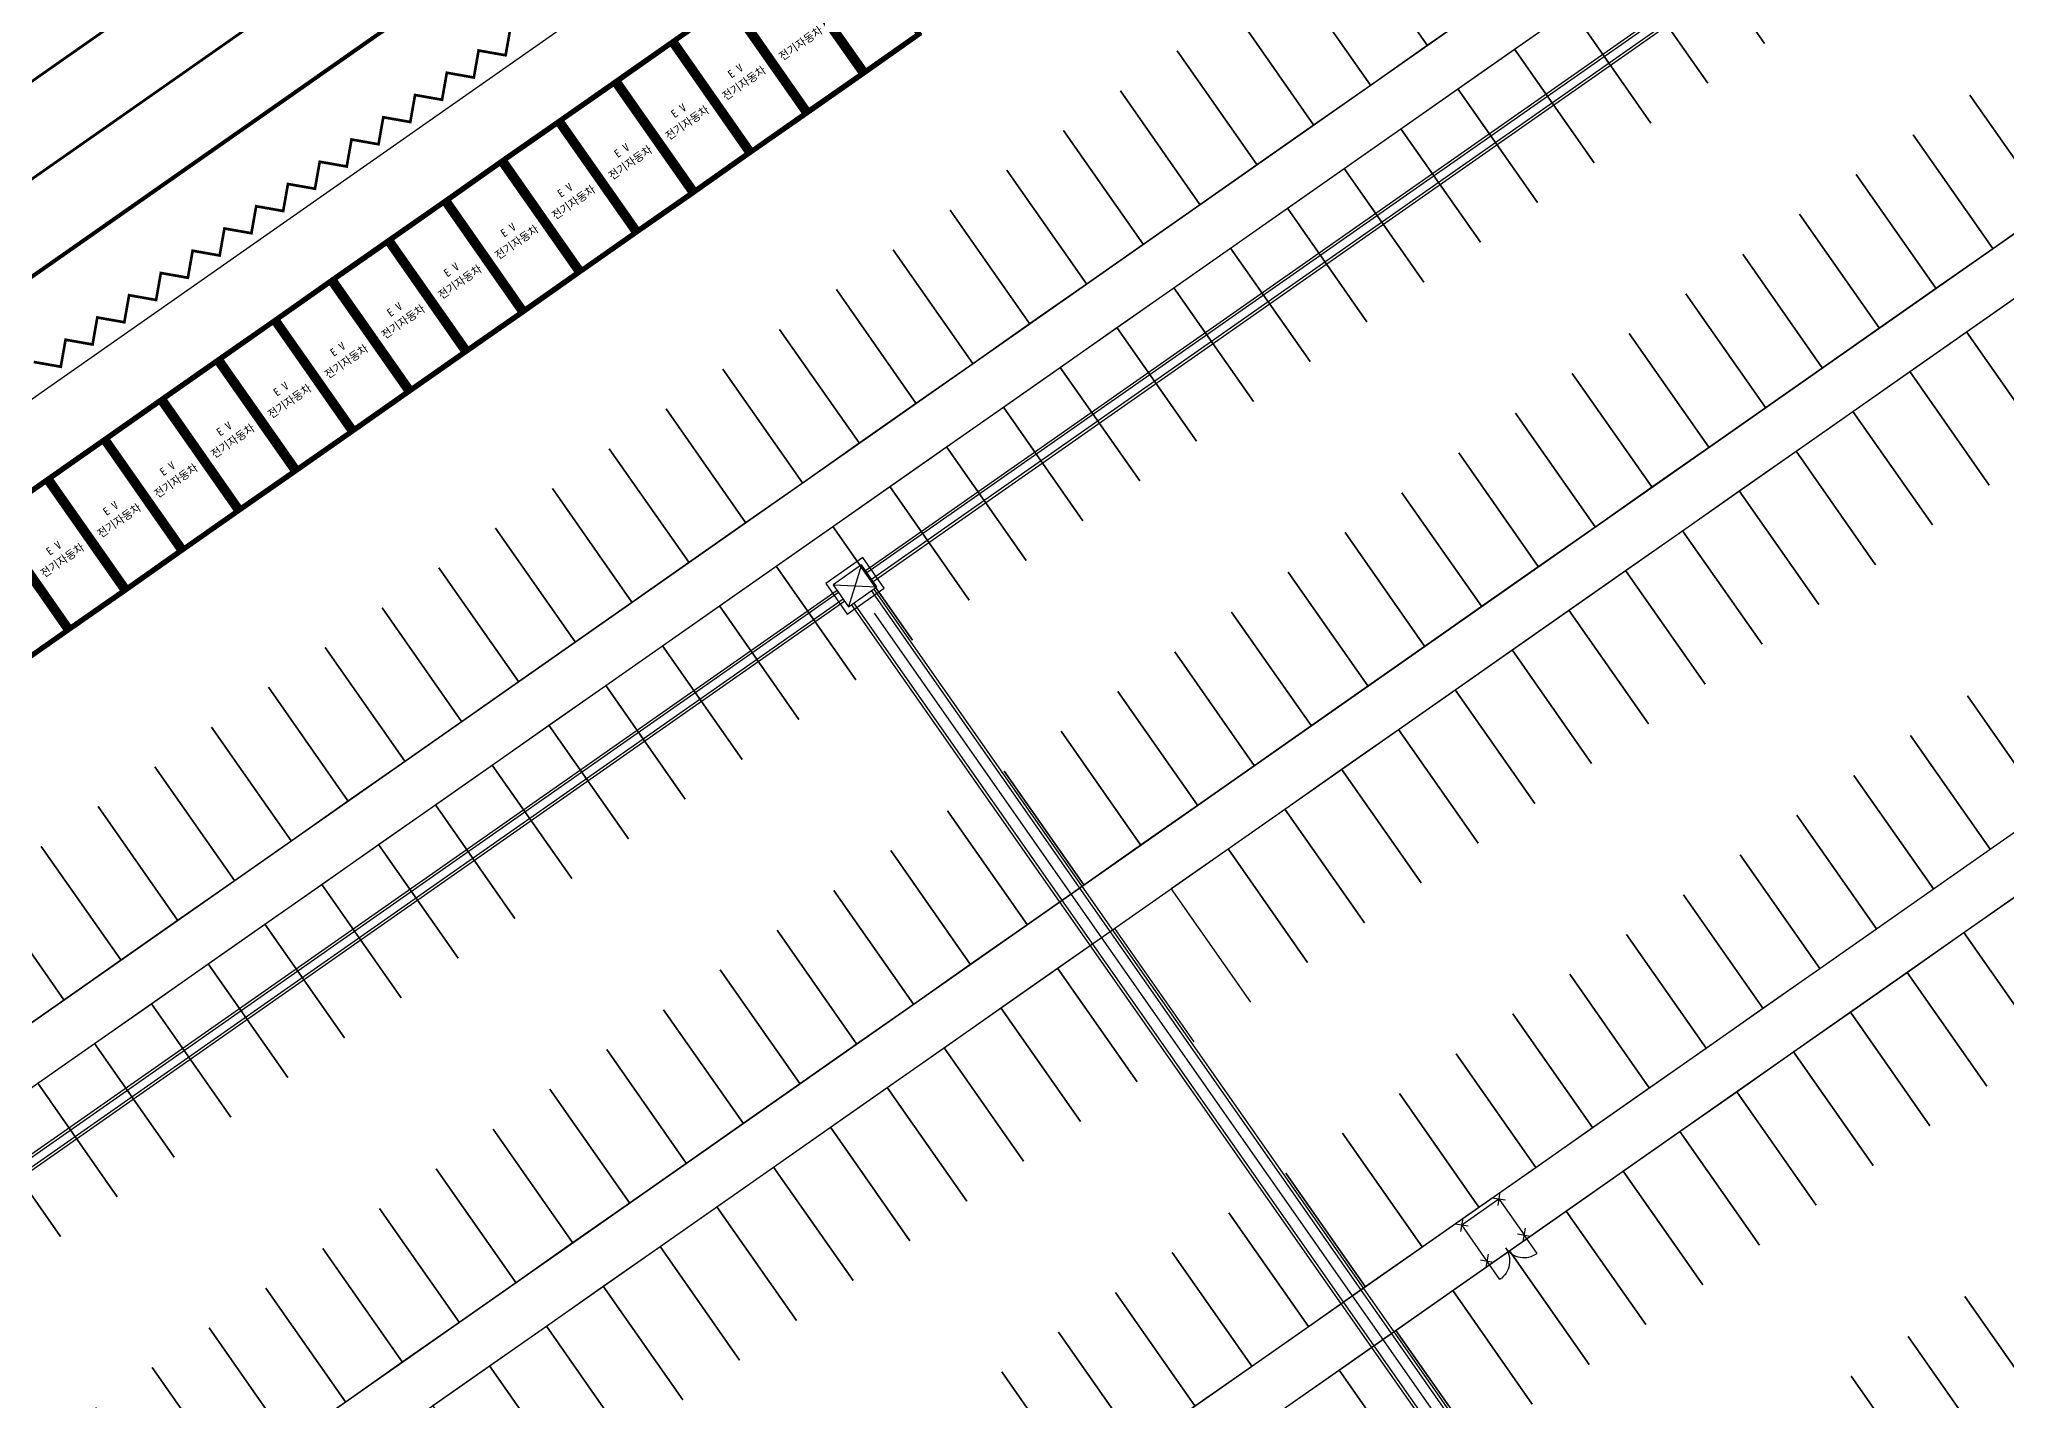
# Model space of a CAD drawing. Header units: millimetres. Extents: x 152904052 to 153933663, y 538271515 to 539240469.
# Drawn here: x 153379379 to 153453144, y 538709205 to 538760250 of the extents above; entities that cross this region are included whole.
import ezdxf
from ezdxf.enums import TextEntityAlignment as Align

# ---------------------------------------------------------------- set-up
doc = ezdxf.new("R2010")
doc.units = ezdxf.units.MM
doc.layers.add('FENC', color=7, linetype='Continuous')
doc.layers.add('SCHM', color=9, linetype='Continuous')
doc.styles.add('IIAC FONT', font='GulimChe.ttf')

# ---------------------------------------------------------------- blocks, each defined once
blk = doc.blocks.new('MF-2(H2000)')
for points in [[(48447494, 24728615), (48447141, 24728262)], [(48447141, 24728615), (48447494, 24728262)], [(48449194, 24728615), (48448841, 24728262)], [(48448841, 24728615), (48449194, 24728262)], [(48447494, 24726965), (48447141, 24726612)], [(48447141, 24726965), (48447494, 24726612)], [(48449194, 24726965), (48448841, 24726612)], [(48448841, 24726965), (48449194, 24726612)]]:
    blk.add_lwpolyline(points)
at = {"ltscale": 3}
blk.add_lwpolyline([(48447317, 24726788), (48447317, 24726788), (48447317, 24728438), (48449017, 24728438), (48449017, 24726788), (48449017, 24726788)], dxfattribs=at)
at = {"ltscale": 5}
for points in [[(48448167, 24726788, -0.414214), (48447317, 24725938), (48447317, 24726788)], [(48448167, 24726788, 0.414214), (48449017, 24725938), (48449017, 24726788)]]:
    blk.add_lwpolyline(points, format="xyb", dxfattribs=at)

msp = doc.modelspace()

# ---------------------------------------------------------------- linework, layer by layer
at = {"layer": 'SCHM'}
for p, q in [((153410353.8, 538740335), (153451311.4, 538769013.9)), ((153410640.6, 538739925.5), (153451598.2, 538768604.3)), ((153409288.9, 538739589.4), (153368331.3, 538710910.6)), ((153409575.7, 538739179.8), (153368618.1, 538710501))]:
    msp.add_line(p, q, dxfattribs=at)
at = {"layer": 'SCHM', "ltscale": 10}
for p, q in [((153410411.2, 538740253.1), (153451368.8, 538768931.9)), ((153410583.2, 538740007.4), (153451540.8, 538768686.2)), ((153409346.3, 538739507.5), (153368388.7, 538710828.7)), ((153409518.3, 538739261.7), (153368560.7, 538710582.9))]:
    msp.add_line(p, q, dxfattribs=at)
at = {"layer": 'SCHM', "ltscale": 0.3, "const_width": 100}
msp.add_lwpolyline([(153328499, 538723244.1), (153451129.7, 538809111.1, 0.4142136), (153452603.2, 538817467.4)], format="xyb", dxfattribs=at)
msp.add_lwpolyline([(153452850.5, 538806653.6), (153330219.7, 538720786.6)], dxfattribs=at)
at = {"layer": 'SCHM', "const_width": 150}
msp.add_lwpolyline([(153330687.5, 538717451.9), (153456209.5, 538805343.3)], dxfattribs=at)
at = {"layer": 'SCHM', "ltscale": 0.0008}
for points in [[(153458278.7, 538802214.4, -0.2323662), (153463908.8, 538802799.5), (153341324.5, 538716965, 0.4142136), (153340710.5, 538713483.2), (153341413.2, 538712479.8, -0.4142136), (153341075.5, 538710564.8), (153336160.6, 538707123.3, -0.4142136), (153334245.6, 538707461), (153333542.9, 538708464.4, -0.4142136), (153334832.2, 538715776.3)], [(153341836.5, 538701850.3, -1), (153344089.2, 538703427.6), (153346225.8, 538700376.3), (153469753.9, 538786871.6), (153467617.3, 538789923, -1), (153469870, 538791500.3), (153475290.3, 538783759.3, -1), (153473037.6, 538782182), (153470901.1, 538785233.3), (153347372.9, 538698738), (153349509.5, 538695686.6, -1), (153347256.8, 538694109.3)], [(153352390.3, 538686777.9, -1), (153354643, 538688355.2), (153356779.6, 538685303.9), (153480307.7, 538771799.2), (153478171.1, 538774850.6, -1), (153480423.8, 538776427.9), (153485844.1, 538768686.9, -1), (153483591.4, 538767109.6), (153481454.9, 538770160.9), (153357926.7, 538683665.6), (153360063.3, 538680614.2, -1), (153357810.6, 538679036.9)], [(153362944.2, 538671705.5, -1), (153365196.8, 538673282.8), (153367333.4, 538670231.5), (153490861.5, 538756726.8), (153488724.9, 538759778.2, -1), (153490977.6, 538761355.5), (153496397.9, 538753614.5, -1), (153494145.2, 538752037.2), (153492008.7, 538755088.5), (153368480.5, 538668593.2), (153370617.1, 538665541.8, -1), (153368364.4, 538663964.5)]]:
    msp.add_lwpolyline(points, format="xyb", close=True, dxfattribs=at)
at = {"layer": 'SCHM'}
for points in [[(153428435, 538764287.8), (153431417.6, 538760028.2), (153433547.4, 538761519.5), (153430564.8, 538765779.1)], [(153444066.5, 538760095.5), (153441083.9, 538764355.1), (153443213.7, 538765846.4), (153446196.3, 538761586.8)], [(153410330.7, 538758935.7), (153407348.1, 538763195.3), (153409477.9, 538764686.6), (153412460.5, 538760427)], [(153426305.2, 538762796.5), (153429287.8, 538758536.9), (153431417.6, 538760028.2), (153428435, 538764287.8)], [(153441936.7, 538758604.2), (153438954.1, 538762863.8), (153441083.9, 538764355.1), (153444066.5, 538760095.5)], [(153408200.9, 538757444.4), (153405218.3, 538761704), (153407348.1, 538763195.3), (153410330.7, 538758935.7)], [(153424175.4, 538761305.2), (153427158, 538757045.6), (153429287.8, 538758536.9), (153426305.2, 538762796.5)], [(153439806.9, 538757112.9), (153436824.3, 538761372.5), (153438954.1, 538762863.8), (153441936.7, 538758604.2)], [(153406071.1, 538755953.1), (153403088.5, 538760212.7), (153405218.3, 538761704), (153408200.9, 538757444.4)], [(153422045.6, 538759813.9), (153425028.2, 538755554.3), (153427158, 538757045.6), (153424175.4, 538761305.2)], [(153437677.1, 538755621.6), (153434694.5, 538759881.2), (153436824.3, 538761372.5), (153439806.9, 538757112.9)], [(153403941.3, 538754461.8), (153400958.7, 538758721.4), (153403088.5, 538760212.7), (153406071.1, 538755953.1)], [(153419915.8, 538758322.6), (153422898.4, 538754063), (153425028.2, 538755554.3), (153422045.6, 538759813.9)], [(153435547.3, 538754130.3), (153432564.7, 538758389.9), (153434694.5, 538759881.2), (153437677.1, 538755621.6)], [(153451767.6, 538758163.2), (153454750.2, 538753903.6), (153456880, 538755394.9), (153453897.4, 538759654.5)], [(153401811.5, 538752970.5), (153398828.9, 538757230.1), (153400958.7, 538758721.4), (153403941.3, 538754461.8)], [(153417786, 538756831.3), (153420768.6, 538752571.7), (153422898.4, 538754063), (153419915.8, 538758322.6)], [(153433417.5, 538752639), (153430434.9, 538756898.6), (153432564.7, 538758389.9), (153435547.3, 538754130.3)], [(153449637.8, 538756671.9), (153452620.4, 538752412.3), (153454750.2, 538753903.6), (153451767.6, 538758163.2)], [(153399681.7, 538751479.2), (153396699.1, 538755738.8), (153398828.9, 538757230.1), (153401811.5, 538752970.5)], [(153431287.7, 538751147.7), (153428305.2, 538755407.3), (153430434.9, 538756898.6), (153433417.5, 538752639)], [(153415656.2, 538755340), (153418638.8, 538751080.4), (153420768.6, 538752571.7), (153417786, 538756831.3)], [(153447508, 538755180.6), (153450490.6, 538750921), (153452620.4, 538752412.3), (153449637.8, 538756671.9)], [(153397551.9, 538749987.9), (153394569.3, 538754247.5), (153396699.1, 538755738.8), (153399681.7, 538751479.2)], [(153429158, 538749656.4), (153426175.4, 538753916), (153428305.2, 538755407.3), (153431287.7, 538751147.7)], [(153413526.4, 538753848.7), (153416509, 538749589.1), (153418638.8, 538751080.4), (153415656.2, 538755340)], [(153445378.2, 538753689.3), (153448360.8, 538749429.7), (153450490.6, 538750921), (153447508, 538755180.6)], [(153395422.1, 538748496.6), (153392439.5, 538752756.2), (153394569.3, 538754247.5), (153397551.9, 538749987.9)], [(153427028.2, 538748165.1), (153424045.6, 538752424.7), (153426175.4, 538753916), (153429158, 538749656.4)], [(153411396.6, 538752357.4), (153414379.2, 538748097.8), (153416509, 538749589.1), (153413526.4, 538753848.7)], [(153443248.4, 538752198), (153446231, 538747938.4), (153448360.8, 538749429.7), (153445378.2, 538753689.3)], [(153393292.3, 538747005.3), (153390309.8, 538751264.9), (153392439.5, 538752756.2), (153395422.1, 538748496.6)], [(153424898.4, 538746673.8), (153421915.8, 538750933.4), (153424045.6, 538752424.7), (153427028.2, 538748165.1)], [(153409266.8, 538750866.1), (153412249.4, 538746606.5), (153414379.2, 538748097.8), (153411396.6, 538752357.4)], [(153441118.6, 538750706.7), (153444101.2, 538746447.1), (153446231, 538747938.4), (153443248.4, 538752198)], [(153391162.6, 538745514), (153388180, 538749773.6), (153390309.8, 538751264.9), (153393292.3, 538747005.3)], [(153422768.6, 538745182.5), (153419786, 538749442.1), (153421915.8, 538750933.4), (153424898.4, 538746673.8)], [(153407137, 538749374.8), (153410119.6, 538745115.2), (153412249.4, 538746606.5), (153409266.8, 538750866.1)], [(153438988.8, 538749215.4), (153441971.4, 538744955.8), (153444101.2, 538746447.1), (153441118.6, 538750706.7)], [(153454620.3, 538745023.1), (153451637.7, 538749282.7), (153453767.5, 538750774), (153456750.1, 538746514.4)], [(153389032.8, 538744022.7), (153386050.2, 538748282.3), (153388180, 538749773.6), (153391162.6, 538745514)], [(153405007.2, 538747883.5), (153407989.8, 538743623.9), (153410119.6, 538745115.2), (153407137, 538749374.8)], [(153420638.8, 538743691.2), (153417656.2, 538747950.8), (153419786, 538749442.1), (153422768.6, 538745182.5)], [(153436859, 538747724.1), (153439841.6, 538743464.5), (153441971.4, 538744955.8), (153438988.8, 538749215.4)], [(153452490.5, 538743531.8), (153449507.9, 538747791.4), (153451637.7, 538749282.7), (153454620.3, 538745023.1)], [(153386903, 538742531.4), (153383920.4, 538746791), (153386050.2, 538748282.3), (153389032.8, 538744022.7)], [(153402877.4, 538746392.2), (153405860, 538742132.6), (153407989.8, 538743623.9), (153405007.2, 538747883.5)], [(153418509, 538742200), (153415526.4, 538746459.5), (153417656.2, 538747950.8), (153420638.8, 538743691.2)], [(153434729.2, 538746232.8), (153437711.8, 538741973.2), (153439841.6, 538743464.5), (153436859, 538747724.1)], [(153450360.7, 538742040.5), (153447378.1, 538746300.1), (153449507.9, 538747791.4), (153452490.5, 538743531.8)], [(153384773.2, 538741040.1), (153381790.6, 538745299.7), (153383920.4, 538746791), (153386903, 538742531.4)], [(153400747.7, 538744900.9), (153403730.3, 538740641.4), (153405860, 538742132.6), (153402877.4, 538746392.2)], [(153416379.2, 538740708.7), (153413396.6, 538744968.2), (153415526.4, 538746459.5), (153418509, 538742200)], [(153432599.4, 538744741.5), (153435582, 538740481.9), (153437711.8, 538741973.2), (153434729.2, 538746232.8)], [(153448230.9, 538740549.2), (153445248.3, 538744808.8), (153447378.1, 538746300.1), (153450360.7, 538742040.5)], [(153382643.4, 538739548.8), (153379660.8, 538743808.4), (153381790.6, 538745299.7), (153384773.2, 538741040.1)], [(153398617.9, 538743409.6), (153401600.5, 538739150.1), (153403730.3, 538740641.4), (153400747.7, 538744900.9)], [(153414249.4, 538739217.4), (153411266.8, 538743476.9), (153413396.6, 538744968.2), (153416379.2, 538740708.7)], [(153430469.6, 538743250.2), (153433452.2, 538738990.6), (153435582, 538740481.9), (153432599.4, 538744741.5)], [(153446101.1, 538739057.9), (153443118.5, 538743317.5), (153445248.3, 538744808.8), (153448230.9, 538740549.2)], [(153380513.6, 538738057.5), (153377531, 538742317.1), (153379660.8, 538743808.4), (153382643.4, 538739548.8)], [(153396488.1, 538741918.3), (153399470.7, 538737658.8), (153401600.5, 538739150.1), (153398617.9, 538743409.6)], [(153412119.6, 538737726.1), (153409137, 538741985.6), (153411266.8, 538743476.9), (153414249.4, 538739217.4)], [(153428339.8, 538741758.9), (153431322.4, 538737499.3), (153433452.2, 538738990.6), (153430469.6, 538743250.2)], [(153443971.4, 538737566.6), (153440988.8, 538741826.2), (153443118.5, 538743317.5), (153446101.1, 538739057.9)], [(153378383.8, 538736566.2), (153375401.2, 538740825.8), (153377531, 538742317.1), (153380513.6, 538738057.5)], [(153394358.3, 538740427), (153397340.9, 538736167.5), (153399470.7, 538737658.8), (153396488.1, 538741918.3)], [(153409989.8, 538736234.8), (153407007.2, 538740494.3), (153409137, 538741985.6), (153412119.6, 538737726.1)], [(153426210, 538740267.6), (153429192.6, 538736008), (153431322.4, 538737499.3), (153428339.8, 538741758.9)], [(153441841.6, 538736075.3), (153438859, 538740334.9), (153440988.8, 538741826.2), (153443971.4, 538737566.6)], [(153392228.5, 538738935.7), (153395211.1, 538734676.2), (153397340.9, 538736167.5), (153394358.3, 538740427)], [(153407860, 538734743.5), (153404877.4, 538739003), (153407007.2, 538740494.3), (153409989.8, 538736234.8)], [(153410210.4, 538740539.8), (153409719.1, 538738975)], [(153424080.2, 538738776.3), (153427062.8, 538734516.7), (153429192.6, 538736008), (153426210, 538740267.6)], [(153439711.8, 538734584), (153436729.2, 538738843.6), (153438859, 538740334.9), (153441841.6, 538736075.3)], [(153409145.5, 538739794.2), (153410784, 538739720.7)], [(153439348.1, 538698682.8), (153410669.3, 538739640.4)], [(153390098.7, 538737444.4), (153393081.3, 538733184.9), (153395211.1, 538734676.2), (153392228.5, 538738935.7)], [(153405730.2, 538733252.2), (153402747.6, 538737511.7), (153404877.4, 538739003), (153407860, 538734743.5)], [(153438512.6, 538698097.7), (153409833.8, 538739055.3)], [(153421950.4, 538737285), (153424933, 538733025.4), (153427062.8, 538734516.7), (153424080.2, 538738776.3)], [(153437582, 538733092.7), (153434599.4, 538737352.3), (153436729.2, 538738843.6), (153439711.8, 538734584)], [(153387968.9, 538735953.1), (153390951.5, 538731693.6), (153393081.3, 538733184.9), (153390098.7, 538737444.4)], [(153403600.4, 538731760.9), (153400617.8, 538736020.4), (153402747.6, 538737511.7), (153405730.2, 538733252.2)], [(153419820.6, 538735793.7), (153422803.2, 538731534.1), (153424933, 538733025.4), (153421950.4, 538737285)], [(153435452.2, 538731601.4), (153432469.6, 538735861), (153434599.4, 538737352.3), (153437582, 538733092.7)], [(153451672.4, 538735634.3), (153454655, 538731374.7), (153456784.8, 538732866), (153453802.2, 538737125.6)], [(153385839.1, 538734461.9), (153388821.7, 538730202.3), (153390951.5, 538731693.6), (153387968.9, 538735953.1)], [(153401470.6, 538730269.6), (153398488, 538734529.2), (153400617.8, 538736020.4), (153403600.4, 538731760.9)], [(153417690.8, 538734302.4), (153420673.4, 538730042.8), (153422803.2, 538731534.1), (153419820.6, 538735793.7)], [(153433322.4, 538730110.1), (153430339.8, 538734369.7), (153432469.6, 538735861), (153435452.2, 538731601.4)], [(153449542.6, 538734143), (153452525.2, 538729883.4), (153454655, 538731374.7), (153451672.4, 538735634.3)], [(153383709.3, 538732970.6), (153386691.9, 538728711), (153388821.7, 538730202.3), (153385839.1, 538734461.9)], [(153399340.8, 538728778.3), (153396358.2, 538733037.9), (153398488, 538734529.2), (153401470.6, 538730269.6)], [(153415561.1, 538732811.1), (153418543.6, 538728551.6), (153420673.4, 538730042.8), (153417690.8, 538734302.4)], [(153431192.6, 538728618.9), (153428210, 538732878.4), (153430339.8, 538734369.7), (153433322.4, 538730110.1)], [(153447412.8, 538732651.7), (153450395.4, 538728392.1), (153452525.2, 538729883.4), (153449542.6, 538734143)], [(153381579.5, 538731479.3), (153384562.1, 538727219.7), (153386691.9, 538728711), (153383709.3, 538732970.6)], [(153397211, 538727287), (153394228.4, 538731546.6), (153396358.2, 538733037.9), (153399340.8, 538728778.3)], [(153413431.3, 538731319.8), (153416413.9, 538727060.3), (153418543.6, 538728551.6), (153415561.1, 538732811.1)], [(153429062.8, 538727127.6), (153426080.2, 538731387.1), (153428210, 538732878.4), (153431192.6, 538728618.9)], [(153445283, 538731160.4), (153448265.6, 538726900.8), (153450395.4, 538728392.1), (153447412.8, 538732651.7)], [(153379449.7, 538729988), (153382432.3, 538725728.4), (153384562.1, 538727219.7), (153381579.5, 538731479.3)], [(153395081.2, 538725795.7), (153392098.6, 538730055.3), (153394228.4, 538731546.6), (153397211, 538727287)], [(153411301.5, 538729828.5), (153414284.1, 538725569), (153416413.9, 538727060.3), (153413431.3, 538731319.8)], [(153426933, 538725636.3), (153423950.4, 538729895.8), (153426080.2, 538731387.1), (153429062.8, 538727127.6)], [(153443153.2, 538729669.1), (153446135.8, 538725409.5), (153448265.6, 538726900.8), (153445283, 538731160.4)], [(153377319.9, 538728496.7), (153380302.5, 538724237.1), (153382432.3, 538725728.4), (153379449.7, 538729988)], [(153392951.4, 538724304.4), (153389968.8, 538728564), (153392098.6, 538730055.3), (153395081.2, 538725795.7)], [(153409171.7, 538728337.2), (153412154.3, 538724077.7), (153414284.1, 538725569), (153411301.5, 538729828.5)], [(153424803.2, 538724145), (153421820.6, 538728404.5), (153423950.4, 538729895.8), (153426933, 538725636.3)], [(153441023.4, 538728177.8), (153444006, 538723918.2), (153446135.8, 538725409.5), (153443153.2, 538729669.1)], [(153375190.1, 538727005.4), (153378172.7, 538722745.8), (153380302.5, 538724237.1), (153377319.9, 538728496.7)], [(153390821.6, 538722813.1), (153387839, 538727072.7), (153389968.8, 538728564), (153392951.4, 538724304.4)], [(153407041.9, 538726845.9), (153410024.5, 538722586.4), (153412154.3, 538724077.7), (153409171.7, 538728337.2)], [(153438893.6, 538726686.5), (153441876.2, 538722426.9), (153444006, 538723918.2), (153441023.4, 538728177.8)], [(153454525.3, 538722494), (153451542.8, 538726753.6), (153453672.5, 538728244.9), (153456655.1, 538723985.3)], [(153388691.8, 538721321.8), (153385709.2, 538725581.4), (153387839, 538727072.7), (153390821.6, 538722813.1)], [(153404912.1, 538725354.6), (153407894.7, 538721095.1), (153410024.5, 538722586.4), (153407041.9, 538726845.9)], [(153420543.6, 538721162.4), (153417561, 538725421.9), (153419690.8, 538726913.2), (153422673.4, 538722653.7)], [(153436763.8, 538725195.2), (153439746.4, 538720935.6), (153441876.2, 538722426.9), (153438893.6, 538726686.5)], [(153452395.6, 538721002.7), (153449413, 538725262.3), (153451542.8, 538726753.6), (153454525.3, 538722494)], [(153386562, 538719830.5), (153383579.5, 538724090.1), (153385709.2, 538725581.4), (153388691.8, 538721321.8)], [(153402782.3, 538723863.3), (153405764.9, 538719603.8), (153407894.7, 538721095.1), (153404912.1, 538725354.6)], [(153418413.8, 538719671.1), (153415431.2, 538723930.6), (153417561, 538725421.9), (153420543.6, 538721162.4)], [(153434634, 538723703.9), (153437616.6, 538719444.3), (153439746.4, 538720935.6), (153436763.8, 538725195.2)], [(153450265.8, 538719511.4), (153447283.2, 538723771), (153449413, 538725262.3), (153452395.6, 538721002.7)], [(153384432.3, 538718339.2), (153381449.7, 538722598.8), (153383579.5, 538724090.1), (153386562, 538719830.5)], [(153400652.5, 538722372.1), (153403635.1, 538718112.5), (153405764.9, 538719603.8), (153402782.3, 538723863.3)], [(153416284, 538718179.8), (153413301.4, 538722439.4), (153415431.2, 538723930.6), (153418413.8, 538719671.1)], [(153432504.2, 538722212.6), (153435486.8, 538717953), (153437616.6, 538719444.3), (153434634, 538723703.9)], [(153448136, 538718020.1), (153445153.4, 538722279.7), (153447283.2, 538723771), (153450265.8, 538719511.4)], [(153382302.5, 538716847.9), (153379319.9, 538721107.5), (153381449.7, 538722598.8), (153384432.3, 538718339.2)], [(153398522.7, 538720880.8), (153401505.3, 538716621.2), (153403635.1, 538718112.5), (153400652.5, 538722372.1)], [(153414154.2, 538716688.5), (153411171.6, 538720948.1), (153413301.4, 538722439.4), (153416284, 538718179.8)], [(153430374.4, 538720721.3), (153433357, 538716461.8), (153435486.8, 538717953), (153432504.2, 538722212.6)], [(153446006.2, 538716528.8), (153443023.6, 538720788.4), (153445153.4, 538722279.7), (153448136, 538718020.1)], [(153380172.7, 538715356.6), (153377190.1, 538719616.2), (153379319.9, 538721107.5), (153382302.5, 538716847.9)], [(153396392.9, 538719389.5), (153399375.5, 538715129.9), (153401505.3, 538716621.2), (153398522.7, 538720880.8)], [(153412024.4, 538715197.2), (153409041.8, 538719456.8), (153411171.6, 538720948.1), (153414154.2, 538716688.5)], [(153428244.7, 538719230), (153431227.2, 538714970.5), (153433357, 538716461.8), (153430374.4, 538720721.3)], [(153443876.4, 538715037.5), (153440893.8, 538719297.1), (153443023.6, 538720788.4), (153446006.2, 538716528.8)], [(153378042.9, 538713865.3), (153375060.3, 538718124.9), (153377190.1, 538719616.2), (153380172.7, 538715356.6)], [(153394263.1, 538717898.2), (153397245.7, 538713638.6), (153399375.5, 538715129.9), (153396392.9, 538719389.5)], [(153409894.6, 538713705.9), (153406912, 538717965.5), (153409041.8, 538719456.8), (153412024.4, 538715197.2)], [(153426114.9, 538717738.7), (153429097.5, 538713479.2), (153431227.2, 538714970.5), (153428244.7, 538719230)], [(153441746.6, 538713546.2), (153438764, 538717805.8), (153440893.8, 538719297.1), (153443876.4, 538715037.5)], [(153392133.3, 538716406.9), (153395115.9, 538712147.3), (153397245.7, 538713638.6), (153394263.1, 538717898.2)], [(153407764.8, 538712214.6), (153404782.2, 538716474.2), (153406912, 538717965.5), (153409894.6, 538713705.9)], [(153423985.1, 538716247.4), (153426967.7, 538711987.9), (153429097.5, 538713479.2), (153426114.9, 538717738.7)], [(153439616.8, 538712054.9), (153436634.2, 538716314.5), (153438764, 538717805.8), (153441746.6, 538713546.2)], [(153390003.5, 538714915.6), (153392986.1, 538710656), (153395115.9, 538712147.3), (153392133.3, 538716406.9)], [(153405635, 538710723.3), (153402652.4, 538714982.9), (153404782.2, 538716474.2), (153407764.8, 538712214.6)], [(153437487, 538710563.6), (153434504.4, 538714823.2), (153436634.2, 538716314.5), (153439616.8, 538712054.9)], [(153421855.3, 538714756.1), (153424837.9, 538710496.6), (153426967.7, 538711987.9), (153423985.1, 538716247.4)], [(153387873.7, 538713424.3), (153390856.3, 538709164.7), (153392986.1, 538710656), (153390003.5, 538714915.6)], [(153403505.2, 538709232), (153400522.6, 538713491.6), (153402652.4, 538714982.9), (153405635, 538710723.3)], [(153435357.2, 538709072.3), (153432374.6, 538713331.9), (153434504.4, 538714823.2), (153437487, 538710563.6)], [(153419725.5, 538713264.8), (153422708.1, 538709005.3), (153424837.9, 538710496.6), (153421855.3, 538714756.1)], [(153451577.3, 538713105.3), (153454559.9, 538708845.8), (153456689.7, 538710337.1), (153453707.1, 538714596.6)], [(153385743.9, 538711933), (153388726.5, 538707673.4), (153390856.3, 538709164.7), (153387873.7, 538713424.3)], [(153401375.4, 538707740.7), (153398392.8, 538712000.3), (153400522.6, 538713491.6), (153403505.2, 538709232)], [(153433227.4, 538707581), (153430244.8, 538711840.6), (153432374.6, 538713331.9), (153435357.2, 538709072.3)], [(153417595.7, 538711773.5), (153420578.3, 538707514), (153422708.1, 538709005.3), (153419725.5, 538713264.8)], [(153449447.5, 538711614), (153452430.1, 538707354.5), (153454559.9, 538708845.8), (153451577.3, 538713105.3)], [(153383614.1, 538710441.7), (153386596.7, 538706182.1), (153388726.5, 538707673.4), (153385743.9, 538711933)], [(153399245.6, 538706249.4), (153396263.1, 538710509), (153398392.8, 538712000.3), (153401375.4, 538707740.7)], [(153431097.6, 538706089.7), (153428115, 538710349.3), (153430244.8, 538711840.6), (153433227.4, 538707581)], [(153415465.9, 538710282.3), (153418448.5, 538706022.7), (153420578.3, 538707514), (153417595.7, 538711773.5)], [(153447317.7, 538710122.7), (153450300.3, 538705863.2), (153452430.1, 538707354.5), (153449447.5, 538711614)], [(153381484.3, 538708950.4), (153384466.9, 538704690.8), (153386596.7, 538706182.1), (153383614.1, 538710441.7)], [(153397115.9, 538704758.1), (153394133.3, 538709017.7), (153396263.1, 538710509), (153399245.6, 538706249.4)], [(153413336.1, 538708791), (153416318.7, 538704531.4), (153418448.5, 538706022.7), (153415465.9, 538710282.3)], [(153428967.8, 538704598.4), (153425985.2, 538708858), (153428115, 538710349.3), (153431097.6, 538706089.7)], [(153445187.9, 538708631.5), (153448170.5, 538704371.9), (153450300.3, 538705863.2), (153447317.7, 538710122.7)]]:
    msp.add_lwpolyline(points, dxfattribs=at)
at = {"layer": 'SCHM', "const_width": 150}
for points in [[(153409459.5, 538764582.2), (153407452.6, 538763176.9), (153410349.1, 538759040.2), (153412356.1, 538760445.4)], [(153407329.7, 538763090.9), (153405322.8, 538761685.6), (153408219.3, 538757548.9), (153410226.3, 538758954.1)], [(153405199.9, 538761599.6), (153403193, 538760194.3), (153406089.5, 538756057.6), (153408096.5, 538757462.8)], [(153403070.1, 538760108.3), (153401063.2, 538758703), (153403959.7, 538754566.3), (153405966.7, 538755971.5)], [(153400940.3, 538758617), (153398933.4, 538757211.7), (153401829.9, 538753075), (153403836.9, 538754480.2)], [(153398810.5, 538757125.7), (153396803.6, 538755720.4), (153399700.2, 538751583.7), (153401707.1, 538752988.9)], [(153396680.7, 538755634.4), (153394673.8, 538754229.1), (153397570.4, 538750092.4), (153399577.3, 538751497.6)], [(153394550.9, 538754143.1), (153392544, 538752737.8), (153395440.6, 538748601.1), (153397447.5, 538750006.3)], [(153392421.1, 538752651.8), (153390414.2, 538751246.5), (153393310.8, 538747109.8), (153395317.7, 538748515)], [(153390291.3, 538751160.5), (153388284.4, 538749755.2), (153391181, 538745618.5), (153393187.9, 538747023.7)], [(153388161.5, 538749669.2), (153386154.6, 538748263.9), (153389051.2, 538744127.2), (153391058.1, 538745532.4)], [(153386031.7, 538748177.9), (153384024.8, 538746772.6), (153386921.4, 538742635.9), (153388928.3, 538744041.2)], [(153383901.9, 538746686.6), (153381895, 538745281.3), (153384791.6, 538741144.6), (153386798.5, 538742549.9)], [(153381772.2, 538745195.3), (153379765.2, 538743790), (153382661.8, 538739653.3), (153384668.7, 538741058.6)], [(153379642.4, 538743704), (153377635.4, 538742298.7), (153380532, 538738162), (153382538.9, 538739567.3)], [(153377512.6, 538742212.7), (153375505.6, 538740807.4), (153378402.2, 538736670.7), (153380409.1, 538738076)]]:
    msp.add_lwpolyline(points, close=True, dxfattribs=at)
at = {"layer": 'SCHM'}
for points in [[(153409477.9, 538764686.6), (153407348.1, 538763195.3), (153410330.7, 538758935.7), (153412460.5, 538760427)], [(153409441.1, 538764477.7), (153407557, 538763158.5), (153410367.5, 538759144.6), (153412251.6, 538760463.9)], [(153407348.1, 538763195.3), (153405218.3, 538761704), (153408200.9, 538757444.4), (153410330.7, 538758935.7)], [(153407311.3, 538762986.4), (153405427.2, 538761667.2), (153408237.8, 538757653.3), (153410121.8, 538758972.6)], [(153405218.3, 538761704), (153403088.5, 538760212.7), (153406071.1, 538755953.1), (153408200.9, 538757444.4)], [(153405181.5, 538761495.1), (153403297.4, 538760175.9), (153406108, 538756162), (153407992, 538757481.3)], [(153403088.5, 538760212.7), (153400958.7, 538758721.4), (153403941.3, 538754461.8), (153406071.1, 538755953.1)], [(153403051.7, 538760003.8), (153401167.6, 538758684.6), (153403978.2, 538754670.7), (153405862.2, 538755990)], [(153400958.7, 538758721.4), (153398828.9, 538757230.1), (153401811.5, 538752970.5), (153403941.3, 538754461.8)], [(153400921.9, 538758512.5), (153399037.8, 538757193.3), (153401848.4, 538753179.4), (153403732.4, 538754498.7)], [(153398828.9, 538757230.1), (153396699.1, 538755738.8), (153399681.7, 538751479.2), (153401811.5, 538752970.5)], [(153398792.1, 538757021.2), (153396908, 538755702), (153399718.6, 538751688.1), (153401602.6, 538753007.4)], [(153396699.1, 538755738.8), (153394569.3, 538754247.5), (153397551.9, 538749987.9), (153399681.7, 538751479.2)], [(153396662.3, 538755529.9), (153394778.3, 538754210.7), (153397588.8, 538750196.8), (153399472.8, 538751516.1)], [(153394569.3, 538754247.5), (153392439.5, 538752756.2), (153395422.1, 538748496.6), (153397551.9, 538749987.9)], [(153394532.5, 538754038.6), (153392648.5, 538752719.4), (153395459, 538748705.5), (153397343, 538750024.8)], [(153392439.5, 538752756.2), (153390309.8, 538751264.9), (153393292.3, 538747005.3), (153395422.1, 538748496.6)], [(153392402.7, 538752547.3), (153390518.7, 538751228.1), (153393329.2, 538747214.2), (153395213.2, 538748533.5)], [(153390309.8, 538751264.9), (153388180, 538749773.6), (153391162.6, 538745514), (153393292.3, 538747005.3)], [(153390272.9, 538751056), (153388388.9, 538749736.8), (153391199.4, 538745722.9), (153393083.4, 538747042.2)], [(153388180, 538749773.6), (153386050.2, 538748282.3), (153389032.8, 538744022.7), (153391162.6, 538745514)], [(153388143.1, 538749564.7), (153386259.1, 538748245.5), (153389069.6, 538744231.6), (153390953.6, 538745550.9)], [(153386050.2, 538748282.3), (153383920.4, 538746791), (153386903, 538742531.4), (153389032.8, 538744022.7)], [(153386013.3, 538748073.4), (153384129.3, 538746754.2), (153386939.8, 538742740.3), (153388823.9, 538744059.6)], [(153383920.4, 538746791), (153381790.6, 538745299.7), (153384773.2, 538741040.1), (153386903, 538742531.4)], [(153383883.5, 538746582.1), (153381999.5, 538745262.9), (153384810, 538741249), (153386694.1, 538742568.3)], [(153381790.6, 538745299.7), (153379660.8, 538743808.4), (153382643.4, 538739548.8), (153384773.2, 538741040.1)], [(153381753.7, 538745090.8), (153379869.7, 538743771.6), (153382680.2, 538739757.7), (153384564.3, 538741077)], [(153379660.8, 538743808.4), (153377531, 538742317.1), (153380513.6, 538738057.5), (153382643.4, 538739548.8)], [(153379623.9, 538743599.5), (153377739.9, 538742280.3), (153380550.4, 538738266.4), (153382434.5, 538739585.7)], [(153377531, 538742317.1), (153375401.2, 538740825.8), (153378383.8, 538736566.2), (153380513.6, 538738057.5)], [(153377494.1, 538742108.2), (153375610.1, 538740789), (153378420.6, 538736775.1), (153380304.7, 538738094.4)], [(153408867, 538739843.3), (153409670, 538738696.5), (153411062.5, 538739671.6), (153410259.5, 538740818.4)], [(153409145.5, 538739794.2), (153409719.1, 538738975), (153410784, 538739720.7), (153410210.4, 538740539.8)]]:
    msp.add_lwpolyline(points, close=True, dxfattribs=at)
at = {"layer": 'SCHM', "ltscale": 0.005, "const_width": 100}
msp.add_lwpolyline([(153397040.6, 538760665.6), (153396862, 538759652.8), (153395849.2, 538759831.4), (153395670.6, 538758818.6), (153394657.9, 538758997.2), (153394479.3, 538757984.5), (153393466.5, 538758163), (153393287.9, 538757150.3), (153392275.2, 538757328.8), (153392096.6, 538756316.1), (153391083.8, 538756494.6), (153390905.2, 538755481.9), (153389892.5, 538755660.5), (153389713.9, 538754647.7), (153388701.1, 538754826.3), (153388522.5, 538753813.5), (153387509.8, 538753992.1), (153387331.2, 538752979.3), (153386318.4, 538753157.9), (153386139.8, 538752145.1), (153385127.1, 538752323.7), (153384948.5, 538751310.9), (153383935.7, 538751489.5), (153383757.1, 538750476.7), (153382744.4, 538750655.3), (153382565.8, 538749642.5), (153381553, 538749821.1), (153381374.4, 538748808.3), (153380361.7, 538748986.9), (153380183.1, 538747974.2), (153379170.3, 538748152.7)], dxfattribs=at)
at = {"layer": 'SCHM', "ltscale": 10}
for points in [[(153439258, 538698619.7), (153410579.2, 538739577.3)], [(153438602.7, 538698160.8), (153409923.9, 538739118.4)]]:
    msp.add_lwpolyline(points, dxfattribs=at)
at = {"layer": 'SCHM', "ltscale": 5, "flags": 128}
msp.add_lwpolyline([(153410681.7, 538738733.5), (153462303.6, 538665009.8)], dxfattribs=at)

# ---------------------------------------------------------------- block references
at = {"layer": 'FENC', "rotation": 35.00000000244937}
msp.add_blockref('MF-2(H2000)', (127930641.2, 490671206.9), dxfattribs=at)

# ---------------------------------------------------------------- texts
at = {"layer": 'SCHM', "style": 'IIAC FONT'}
for s, p in [('전기자동차', (153407928.3, 538760100.2)), ('전기자동차', (153405798.5, 538758608.9)), ('E V', (153405477.8, 538759066.9)), ('전기자동차', (153403668.7, 538757117.6)), ('E V', (153403348, 538757575.6)), ('전기자동차', (153401538.9, 538755626.3)), ('E V', (153401218.2, 538756084.3)), ('전기자동차', (153399409.1, 538754135)), ('E V', (153399088.4, 538754593)), ('전기자동차', (153397279.3, 538752643.7)), ('E V', (153396958.7, 538753101.7)), ('전기자동차', (153395149.5, 538751152.4)), ('E V', (153394828.9, 538751610.4)), ('전기자동차', (153393019.7, 538749661.1)), ('E V', (153392699.1, 538750119.1)), ('전기자동차', (153390889.9, 538748169.8)), ('E V', (153390569.3, 538748627.8)), ('전기자동차', (153388760.1, 538746678.5)), ('E V', (153388439.5, 538747136.5)), ('전기자동차', (153386630.3, 538745187.2)), ('E V', (153386309.7, 538745645.2)), ('전기자동차', (153384500.6, 538743695.9)), ('E V', (153384179.9, 538744153.9)), ('전기자동차', (153382370.8, 538742204.7)), ('E V', (153382050.1, 538742662.6)), ('전기자동차', (153380241, 538740713.4)), ('E V', (153379920.3, 538741171.3))]:
    msp.add_text(s, height=300, rotation=34.999999, dxfattribs=at).set_placement(p, align=Align.MIDDLE_CENTER)

doc.saveas('drawing.dxf')
